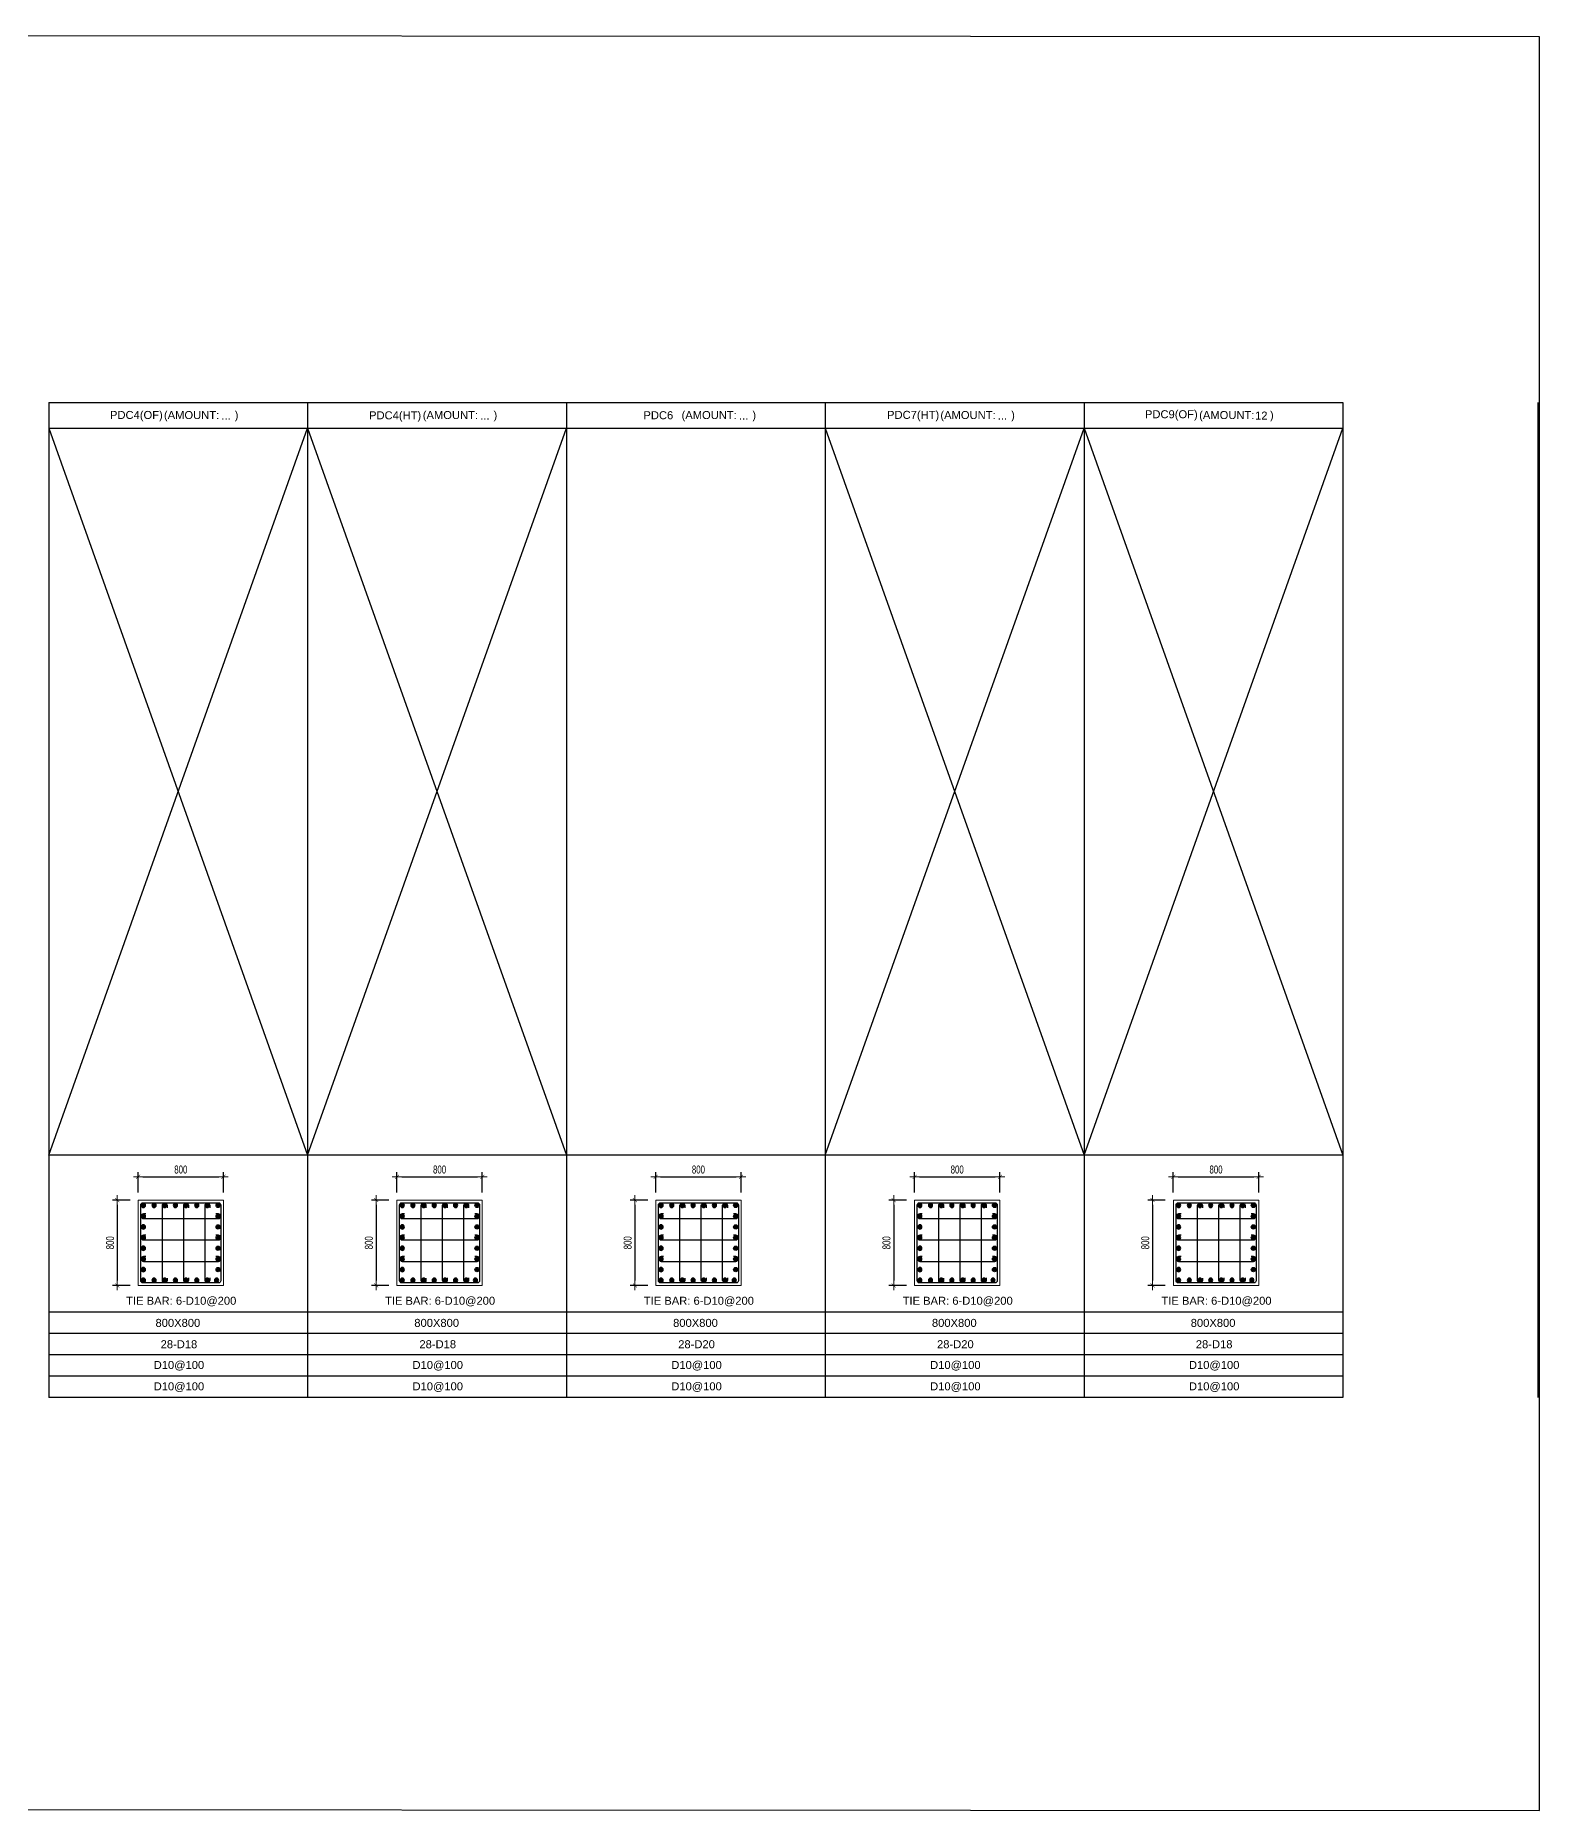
# Model space of a CAD drawing. Header units: millimetres. Extents: x 49323 to 538172, y -39336 to 181761.
# Drawn here: x 508998 to 523097, y 149341 to 165974 of the extents above; entities that cross this region are included whole.
import ezdxf
from ezdxf.enums import TextEntityAlignment as Align

# ---------------------------------------------------------------- set-up
doc = ezdxf.new("R2010")
doc.units = ezdxf.units.MM
doc.linetypes.add('CENTER2', pattern=[1.125, 0.75, -0.125, 0.125, -0.125])
doc.layers.get('Defpoints').update_dxf_attribs({"color": 151, "lineweight": 9})
for name, color, linetype in [('2', 2, 'Continuous'), ('A-ANNO-LEAD', 4, 'Continuous'), ('CEN', 1, 'CENTER2'), ('STL', 3, 'Continuous'), ('TIT1', 3, 'Continuous')]:
    doc.layers.add(name, color=color, linetype=linetype)
doc.layers.add('NDC_S_CONTINUOUS', color=3, linetype='Continuous', lineweight=20)
doc.layers.add('NDC_S_DIM', color=1, linetype='Continuous', lineweight=15)
doc.styles.add('NDC_ARIAL', font='arial.ttf', dxfattribs={"width": 0.85})
doc.styles.add('NDC_DIM', font='', dxfattribs={"width": 0.75})
doc.styles.get('NDC_DIM').set_extended_font_data('Dotum')
doc.dimstyles.new('NDC_dim_30', dxfattribs={"dimscale": 30, "dimtxt": 2.5, "dimasz": 1.5, "dimexe": 1.5, "dimexo": 2.5, "dimgap": 1, "dimtad": 1, "dimdec": 0, "dimzin": 0, "dimdsep": 46, "dimtxsty": 'NDC_DIM', "dimblk": 'DIMMARK', "dimcen": 0.09, "dimdle": 1.2, "dimclrd": 1, "dimclre": 1, "dimclrt": 3, "dimadec": 0, "dimazin": 0, "dimtfac": 1, "dimtdec": 0, "dimtix": 1, "dimtofl": 0, "dimtmove": 0, "dimatfit": 3, "dimfxl": 8, "dimfxlon": 1, "dimtolj": 1, "dimtzin": 0, "dimarcsym": 0})

# ---------------------------------------------------------------- blocks, each defined once
blk = doc.blocks.new('8')
at = {"layer": '2'}
blk.add_hatch(color=256, dxfattribs=at).paths.add_polyline_path([(20, 0, 0.386127), (2, 20), (-2, 20, 0.386127), (-20, 0, 1)])
blk.add_circle((0, 0), 20, dxfattribs=at)
blk = doc.blocks.new('5')
at = {"layer": 'CEN', "rotation": 180}
blk.add_blockref('8', (0, 0), dxfattribs=at)
blk = doc.blocks.new('DIMMARK')
at = {"layer": 'NDC_S_DIM', "color": 1}
blk.add_line((-1.5, 0), (1, 0), dxfattribs=at)
at = {"layer": 'NDC_S_DIM', "color": 2, "const_width": 0.1}
blk.add_lwpolyline([(-0.42, -0.42), (0.42, 0.42)], dxfattribs=at)
blk = doc.blocks.new('*D812')
at = {"layer": 'Defpoints', "color": 0, "ltscale": 40, "transparency": 16777216}
for p in [(515612, 155279), (514812, 155058), (515612, 155058)]:
    blk.add_point(p, dxfattribs=at)
at = {"layer": 'NDC_S_DIM', "color": 1, "lineweight": -2, "ltscale": 40, "transparency": 16777216}
for p, q in [((514812, 155133), (514812, 155324)), ((514857, 155279), (515567, 155279)), ((515612, 155133), (515612, 155324))]:
    blk.add_line(p, q, dxfattribs=at)
at = {"layer": 'NDC_S_DIM', "color": 1, "lineweight": -2, "ltscale": 40, "transparency": 16777216, "xscale": 45, "yscale": 45, "zscale": 45, "rotation": 180}
blk.add_blockref('DIMMARK', (514812, 155279), dxfattribs=at)
at = {"layer": 'NDC_S_DIM', "color": 1, "lineweight": -2, "ltscale": 40, "transparency": 16777216, "xscale": 45, "yscale": 45, "zscale": 45}
blk.add_blockref('DIMMARK', (515612, 155279), dxfattribs=at)
at = {"layer": 'NDC_S_DIM', "color": 3, "ltscale": 40, "transparency": 16777216, "insert": (515212, 155347), "char_height": 75, "attachment_point": 5, "style": 'NDC_DIM'}
blk.add_mtext('\\A1;800', dxfattribs=at)
blk = doc.blocks.new('*D813')
at = {"layer": 'Defpoints', "color": 0, "ltscale": 40, "transparency": 16777216}
for p in [(514812, 155061), (514617, 154261), (514812, 154261)]:
    blk.add_point(p, dxfattribs=at)
at = {"layer": 'NDC_S_DIM', "color": 1, "lineweight": -2, "ltscale": 40, "transparency": 16777216}
for p, q in [((514737, 155061), (514572, 155061)), ((514617, 155016), (514617, 154306)), ((514737, 154261), (514572, 154261))]:
    blk.add_line(p, q, dxfattribs=at)
at = {"layer": 'NDC_S_DIM', "color": 1, "lineweight": -2, "ltscale": 40, "transparency": 16777216, "xscale": 45, "yscale": 45, "zscale": 45}
for p, rotation in [((514617, 155061), 90), ((514617, 154261), 270)]:
    blk.add_blockref('DIMMARK', p, dxfattribs=dict(at, rotation=rotation))
at = {"layer": 'NDC_S_DIM', "color": 3, "ltscale": 40, "transparency": 16777216, "insert": (514549, 154661), "char_height": 75, "attachment_point": 5, "rotation": 90, "style": 'NDC_DIM'}
blk.add_mtext('\\A1;800', dxfattribs=at)
blk = doc.blocks.new('DÁDAS')
at = {"layer": 'TIT1', "color": 2, "style": 'NDC_ARIAL'}
blk.add_text('(AMOUNT:     )', height=75, dxfattribs=at).set_placement((-42061, 55767), align=Align.MIDDLE)
blk = doc.blocks.new('*D814')
at = {"layer": 'Defpoints', "color": 0, "ltscale": 40, "transparency": 16777216}
for p in [(518038, 155279), (517238, 155058), (518038, 155058)]:
    blk.add_point(p, dxfattribs=at)
at = {"layer": 'NDC_S_DIM', "color": 1, "lineweight": -2, "ltscale": 40, "transparency": 16777216}
for p, q in [((517238, 155133), (517238, 155324)), ((517283, 155279), (517993, 155279)), ((518038, 155133), (518038, 155324))]:
    blk.add_line(p, q, dxfattribs=at)
at = {"layer": 'NDC_S_DIM', "color": 1, "lineweight": -2, "ltscale": 40, "transparency": 16777216, "xscale": 45, "yscale": 45, "zscale": 45, "rotation": 180}
blk.add_blockref('DIMMARK', (517238, 155279), dxfattribs=at)
at = {"layer": 'NDC_S_DIM', "color": 1, "lineweight": -2, "ltscale": 40, "transparency": 16777216, "xscale": 45, "yscale": 45, "zscale": 45}
blk.add_blockref('DIMMARK', (518038, 155279), dxfattribs=at)
at = {"layer": 'NDC_S_DIM', "color": 3, "ltscale": 40, "transparency": 16777216, "insert": (517638, 155347), "char_height": 75, "attachment_point": 5, "style": 'NDC_DIM'}
blk.add_mtext('\\A1;800', dxfattribs=at)
blk = doc.blocks.new('*D815')
at = {"layer": 'Defpoints', "color": 0, "ltscale": 40, "transparency": 16777216}
for p in [(517238, 155061), (517043, 154261), (517238, 154261)]:
    blk.add_point(p, dxfattribs=at)
at = {"layer": 'NDC_S_DIM', "color": 1, "lineweight": -2, "ltscale": 40, "transparency": 16777216}
for p, q in [((517163, 155061), (516998, 155061)), ((517043, 155016), (517043, 154306)), ((517163, 154261), (516998, 154261))]:
    blk.add_line(p, q, dxfattribs=at)
at = {"layer": 'NDC_S_DIM', "color": 1, "lineweight": -2, "ltscale": 40, "transparency": 16777216, "xscale": 45, "yscale": 45, "zscale": 45}
for p, rotation in [((517043, 155061), 90), ((517043, 154261), 270)]:
    blk.add_blockref('DIMMARK', p, dxfattribs=dict(at, rotation=rotation))
at = {"layer": 'NDC_S_DIM', "color": 3, "ltscale": 40, "transparency": 16777216, "insert": (516975, 154661), "char_height": 75, "attachment_point": 5, "rotation": 90, "style": 'NDC_DIM'}
blk.add_mtext('\\A1;800', dxfattribs=at)
blk = doc.blocks.new('*D816')
at = {"layer": 'Defpoints', "color": 0, "ltscale": 40, "transparency": 16777216}
for p in [(520464, 155279), (519664, 155058), (520464, 155058)]:
    blk.add_point(p, dxfattribs=at)
at = {"layer": 'NDC_S_DIM', "color": 1, "lineweight": -2, "ltscale": 40, "transparency": 16777216}
for p, q in [((519664, 155133), (519664, 155324)), ((519709, 155279), (520419, 155279)), ((520464, 155133), (520464, 155324))]:
    blk.add_line(p, q, dxfattribs=at)
at = {"layer": 'NDC_S_DIM', "color": 1, "lineweight": -2, "ltscale": 40, "transparency": 16777216, "xscale": 45, "yscale": 45, "zscale": 45, "rotation": 180}
blk.add_blockref('DIMMARK', (519664, 155279), dxfattribs=at)
at = {"layer": 'NDC_S_DIM', "color": 1, "lineweight": -2, "ltscale": 40, "transparency": 16777216, "xscale": 45, "yscale": 45, "zscale": 45}
blk.add_blockref('DIMMARK', (520464, 155279), dxfattribs=at)
at = {"layer": 'NDC_S_DIM', "color": 3, "ltscale": 40, "transparency": 16777216, "insert": (520064, 155347), "char_height": 75, "attachment_point": 5, "style": 'NDC_DIM'}
blk.add_mtext('\\A1;800', dxfattribs=at)
blk = doc.blocks.new('*D817')
at = {"layer": 'Defpoints', "color": 0, "ltscale": 40, "transparency": 16777216}
for p in [(519664, 155061), (519469, 154261), (519664, 154261)]:
    blk.add_point(p, dxfattribs=at)
at = {"layer": 'NDC_S_DIM', "color": 1, "lineweight": -2, "ltscale": 40, "transparency": 16777216}
for p, q in [((519589, 155061), (519424, 155061)), ((519469, 155016), (519469, 154306)), ((519589, 154261), (519424, 154261))]:
    blk.add_line(p, q, dxfattribs=at)
at = {"layer": 'NDC_S_DIM', "color": 1, "lineweight": -2, "ltscale": 40, "transparency": 16777216, "xscale": 45, "yscale": 45, "zscale": 45}
for p, rotation in [((519469, 155061), 90), ((519469, 154261), 270)]:
    blk.add_blockref('DIMMARK', p, dxfattribs=dict(at, rotation=rotation))
at = {"layer": 'NDC_S_DIM', "color": 3, "ltscale": 40, "transparency": 16777216, "insert": (519401, 154661), "char_height": 75, "attachment_point": 5, "rotation": 90, "style": 'NDC_DIM'}
blk.add_mtext('\\A1;800', dxfattribs=at)
blk = doc.blocks.new('*D1951')
at = {"layer": 'Defpoints', "color": 0, "ltscale": 40, "transparency": 16777216}
for p in [(510760, 155279), (509960, 155058), (510760, 155058)]:
    blk.add_point(p, dxfattribs=at)
at = {"layer": 'NDC_S_DIM', "color": 1, "lineweight": -2, "ltscale": 40, "transparency": 16777216}
for p, q in [((509960, 155133), (509960, 155324)), ((510005, 155279), (510715, 155279)), ((510760, 155133), (510760, 155324))]:
    blk.add_line(p, q, dxfattribs=at)
at = {"layer": 'NDC_S_DIM', "color": 1, "lineweight": -2, "ltscale": 40, "transparency": 16777216, "xscale": 45, "yscale": 45, "zscale": 45, "rotation": 180}
blk.add_blockref('DIMMARK', (509960, 155279), dxfattribs=at)
at = {"layer": 'NDC_S_DIM', "color": 1, "lineweight": -2, "ltscale": 40, "transparency": 16777216, "xscale": 45, "yscale": 45, "zscale": 45}
blk.add_blockref('DIMMARK', (510760, 155279), dxfattribs=at)
at = {"layer": 'NDC_S_DIM', "color": 3, "ltscale": 40, "transparency": 16777216, "insert": (510360, 155347), "char_height": 75, "attachment_point": 5, "style": 'NDC_DIM'}
blk.add_mtext('\\A1;800', dxfattribs=at)
blk = doc.blocks.new('*D1956')
at = {"layer": 'Defpoints', "color": 0, "ltscale": 40, "transparency": 16777216}
for p in [(509960, 155061), (509764, 154261), (509960, 154261)]:
    blk.add_point(p, dxfattribs=at)
at = {"layer": 'NDC_S_DIM', "color": 1, "lineweight": -2, "ltscale": 40, "transparency": 16777216}
for p, q in [((509885, 155061), (509719, 155061)), ((509764, 155016), (509764, 154306)), ((509885, 154261), (509719, 154261))]:
    blk.add_line(p, q, dxfattribs=at)
at = {"layer": 'NDC_S_DIM', "color": 1, "lineweight": -2, "ltscale": 40, "transparency": 16777216, "xscale": 45, "yscale": 45, "zscale": 45}
for p, rotation in [((509764, 155061), 90), ((509764, 154261), 270)]:
    blk.add_blockref('DIMMARK', p, dxfattribs=dict(at, rotation=rotation))
at = {"layer": 'NDC_S_DIM', "color": 3, "ltscale": 40, "transparency": 16777216, "insert": (509697, 154661), "char_height": 75, "attachment_point": 5, "rotation": 90, "style": 'NDC_DIM'}
blk.add_mtext('\\A1;800', dxfattribs=at)
blk = doc.blocks.new('*D1957')
at = {"layer": 'Defpoints', "color": 0, "ltscale": 40, "transparency": 16777216}
for p in [(513186, 155279), (512386, 155058), (513186, 155058)]:
    blk.add_point(p, dxfattribs=at)
at = {"layer": 'NDC_S_DIM', "color": 1, "lineweight": -2, "ltscale": 40, "transparency": 16777216}
for p, q in [((512386, 155133), (512386, 155324)), ((512431, 155279), (513141, 155279)), ((513186, 155133), (513186, 155324))]:
    blk.add_line(p, q, dxfattribs=at)
at = {"layer": 'NDC_S_DIM', "color": 1, "lineweight": -2, "ltscale": 40, "transparency": 16777216, "xscale": 45, "yscale": 45, "zscale": 45, "rotation": 180}
blk.add_blockref('DIMMARK', (512386, 155279), dxfattribs=at)
at = {"layer": 'NDC_S_DIM', "color": 1, "lineweight": -2, "ltscale": 40, "transparency": 16777216, "xscale": 45, "yscale": 45, "zscale": 45}
blk.add_blockref('DIMMARK', (513186, 155279), dxfattribs=at)
at = {"layer": 'NDC_S_DIM', "color": 3, "ltscale": 40, "transparency": 16777216, "insert": (512786, 155347), "char_height": 75, "attachment_point": 5, "style": 'NDC_DIM'}
blk.add_mtext('\\A1;800', dxfattribs=at)
blk = doc.blocks.new('*D1958')
at = {"layer": 'Defpoints', "color": 0, "ltscale": 40, "transparency": 16777216}
for p in [(512386, 155061), (512191, 154261), (512386, 154261)]:
    blk.add_point(p, dxfattribs=at)
at = {"layer": 'NDC_S_DIM', "color": 1, "lineweight": -2, "ltscale": 40, "transparency": 16777216}
for p, q in [((512311, 155061), (512146, 155061)), ((512191, 155016), (512191, 154306)), ((512311, 154261), (512146, 154261))]:
    blk.add_line(p, q, dxfattribs=at)
at = {"layer": 'NDC_S_DIM', "color": 1, "lineweight": -2, "ltscale": 40, "transparency": 16777216, "xscale": 45, "yscale": 45, "zscale": 45}
for p, rotation in [((512191, 155061), 90), ((512191, 154261), 270)]:
    blk.add_blockref('DIMMARK', p, dxfattribs=dict(at, rotation=rotation))
at = {"layer": 'NDC_S_DIM', "color": 3, "ltscale": 40, "transparency": 16777216, "insert": (512123, 154661), "char_height": 75, "attachment_point": 5, "rotation": 90, "style": 'NDC_DIM'}
blk.add_mtext('\\A1;800', dxfattribs=at)

msp = doc.modelspace()

# ---------------------------------------------------------------- linework, layer by layer
at = {"layer": '2', "lineweight": -2, "ltscale": 1000, "elevation": 0}
for points in [[(510734.9, 155015.5), (510734.9, 154305.5, -0.4142136), (510714.9, 154285.5), (510004.9, 154285.5, -0.4142136), (509984.9, 154305.5), (509984.9, 155015.5, -0.4142136), (510004.9, 155035.5), (510714.9, 155035.5, -0.4142136)], [(513160.9, 155015.5), (513160.9, 154305.5, -0.4142136), (513140.9, 154285.5), (512430.9, 154285.5, -0.4142136), (512410.9, 154305.5), (512410.9, 155015.5, -0.4142136), (512430.9, 155035.5), (513140.9, 155035.5, -0.4142136)], [(515587, 155015.5), (515587, 154305.5, -0.4142136), (515567, 154285.5), (514857, 154285.5, -0.4142136), (514837, 154305.5), (514837, 155015.5, -0.4142136), (514857, 155035.5), (515567, 155035.5, -0.4142136)], [(518013.1, 155015.5), (518013.1, 154305.5, -0.4142136), (517993.1, 154285.5), (517283.1, 154285.5, -0.4142136), (517263.1, 154305.5), (517263.1, 155015.5, -0.4142136), (517283.1, 155035.5), (517993.1, 155035.5, -0.4142136)], [(520439.2, 155015.5), (520439.2, 154305.5, -0.4142136), (520419.2, 154285.5), (519709.2, 154285.5, -0.4142136), (519689.2, 154305.5), (519689.2, 155015.5, -0.4142136), (519709.2, 155035.5), (520419.2, 155035.5, -0.4142136)]]:
    msp.add_lwpolyline(points, format="xyb", close=True, dxfattribs=at)
at = {"layer": '2', "elevation": 0}
for points in [[(510232.1, 154330.2), (510232.1, 154308, -1), (510187.1, 154308), (510187.1, 155010, -1), (510232.1, 155010), (510232.1, 154987.9)], [(510432.1, 154331.7), (510432.1, 154309.5, -1), (510387.1, 154309.5), (510387.1, 155011.5, -1), (510432.1, 155011.5), (510432.1, 154989.4)], [(510632.1, 154331.7), (510632.1, 154309.5, -1), (510587.1, 154309.5), (510587.1, 155011.5, -1), (510632.1, 155011.5), (510632.1, 154989.4)], [(512658.2, 154330.2), (512658.2, 154308, -1), (512613.2, 154308), (512613.2, 155010, -1), (512658.2, 155010), (512658.2, 154987.9)], [(512858.2, 154331.7), (512858.2, 154309.5, -1), (512813.2, 154309.5), (512813.2, 155011.5, -1), (512858.2, 155011.5), (512858.2, 154989.4)], [(513058.2, 154331.7), (513058.2, 154309.5, -1), (513013.2, 154309.5), (513013.2, 155011.5, -1), (513058.2, 155011.5), (513058.2, 154989.4)], [(515084.3, 154330.2), (515084.3, 154308, -1), (515039.3, 154308), (515039.3, 155010, -1), (515084.3, 155010), (515084.3, 154987.9)], [(515284.3, 154331.7), (515284.3, 154309.5, -1), (515239.3, 154309.5), (515239.3, 155011.5, -1), (515284.3, 155011.5), (515284.3, 154989.4)], [(515484.3, 154331.7), (515484.3, 154309.5, -1), (515439.3, 154309.5), (515439.3, 155011.5, -1), (515484.3, 155011.5), (515484.3, 154989.4)], [(517510.4, 154330.2), (517510.4, 154308, -1), (517465.4, 154308), (517465.4, 155010, -1), (517510.4, 155010), (517510.4, 154987.9)], [(517710.4, 154331.7), (517710.4, 154309.5, -1), (517665.4, 154309.5), (517665.4, 155011.5, -1), (517710.4, 155011.5), (517710.4, 154989.4)], [(517910.4, 154331.7), (517910.4, 154309.5, -1), (517865.4, 154309.5), (517865.4, 155011.5, -1), (517910.4, 155011.5), (517910.4, 154989.4)], [(519936.5, 154330.2), (519936.5, 154308, -1), (519891.5, 154308), (519891.5, 155010, -1), (519936.5, 155010), (519936.5, 154987.9)], [(520136.5, 154331.7), (520136.5, 154309.5, -1), (520091.5, 154309.5), (520091.5, 155011.5, -1), (520136.5, 155011.5), (520136.5, 154989.4)], [(520336.5, 154331.7), (520336.5, 154309.5, -1), (520291.5, 154309.5), (520291.5, 155011.5, -1), (520336.5, 155011.5), (520336.5, 154989.4)], [(510031.8, 154932.1), (510009.6, 154932.1, 1), (510009.6, 154887.1), (510711.7, 154887.1, 1), (510711.7, 154932.1), (510689.5, 154932.1)], [(512457.9, 154932.1), (512435.7, 154932.1, 1), (512435.7, 154887.1), (513137.8, 154887.1, 1), (513137.8, 154932.1), (513115.6, 154932.1)], [(514884, 154932.1), (514861.8, 154932.1, 1), (514861.8, 154887.1), (515563.9, 154887.1, 1), (515563.9, 154932.1), (515541.7, 154932.1)], [(517310, 154932.1), (517287.9, 154932.1, 1), (517287.9, 154887.1), (517990, 154887.1, 1), (517990, 154932.1), (517967.8, 154932.1)], [(519736.1, 154932.1), (519714, 154932.1, 1), (519714, 154887.1), (520416.1, 154887.1, 1), (520416.1, 154932.1), (520393.9, 154932.1)], [(510031.8, 154732.1), (510009.6, 154732.1, 1), (510009.6, 154687.1), (510711.7, 154687.1, 1), (510711.7, 154732.1), (510689.5, 154732.1)], [(512457.9, 154732.1), (512435.7, 154732.1, 1), (512435.7, 154687.1), (513137.8, 154687.1, 1), (513137.8, 154732.1), (513115.6, 154732.1)], [(514884, 154732.1), (514861.8, 154732.1, 1), (514861.8, 154687.1), (515563.9, 154687.1, 1), (515563.9, 154732.1), (515541.7, 154732.1)], [(517310, 154732.1), (517287.9, 154732.1, 1), (517287.9, 154687.1), (517990, 154687.1, 1), (517990, 154732.1), (517967.8, 154732.1)], [(519736.1, 154732.1), (519714, 154732.1, 1), (519714, 154687.1), (520416.1, 154687.1, 1), (520416.1, 154732.1), (520393.9, 154732.1)], [(510031.8, 154532.1), (510009.6, 154532.1, 1), (510009.6, 154487.1), (510711.7, 154487.1, 1), (510711.7, 154532.1), (510689.5, 154532.1)], [(512457.9, 154532.1), (512435.7, 154532.1, 1), (512435.7, 154487.1), (513137.8, 154487.1, 1), (513137.8, 154532.1), (513115.6, 154532.1)], [(514884, 154532.1), (514861.8, 154532.1, 1), (514861.8, 154487.1), (515563.9, 154487.1, 1), (515563.9, 154532.1), (515541.7, 154532.1)], [(517310, 154532.1), (517287.9, 154532.1, 1), (517287.9, 154487.1), (517990, 154487.1, 1), (517990, 154532.1), (517967.8, 154532.1)], [(519736.1, 154532.1), (519714, 154532.1, 1), (519714, 154487.1), (520416.1, 154487.1, 1), (520416.1, 154532.1), (520393.9, 154532.1)]]:
    msp.add_lwpolyline(points, format="xyb", dxfattribs=at)
at = {"layer": 'A-ANNO-LEAD'}
msp.add_lwpolyline([(501761, 149354.1), (523096, 149341), (523096, 165961), (501761, 165974.1)], close=True, dxfattribs=at)
at = {"layer": 'NDC_S_CONTINUOUS', "ltscale": 70, "elevation": 0}
for points in [[(510759.9, 155060.5), (510759.9, 154260.5), (509959.9, 154260.5), (509959.9, 155060.5), (510759.9, 155060.5)], [(513185.9, 155060.5), (513185.9, 154260.5), (512385.9, 154260.5), (512385.9, 155060.5), (513185.9, 155060.5)], [(515612, 155060.5), (515612, 154260.5), (514812, 154260.5), (514812, 155060.5), (515612, 155060.5)], [(518038.1, 155060.5), (518038.1, 154260.5), (517238.1, 154260.5), (517238.1, 155060.5), (518038.1, 155060.5)], [(520464.2, 155060.5), (520464.2, 154260.5), (519664.2, 154260.5), (519664.2, 155060.5), (520464.2, 155060.5)]]:
    msp.add_lwpolyline(points, dxfattribs=at)
at = {"layer": 'TIT1', "color": 2}
msp.add_line((509122.5, 162535.7), (521252.9, 162535.7), dxfattribs=at)
at = {"layer": 'TIT1'}
for p, q in [((509122.5, 162535.7), (509122.5, 153211.7)), ((511548.6, 162535.7), (511548.6, 153211.7)), ((513974.7, 162535.7), (513974.7, 153211.7)), ((516400.8, 162535.7), (516400.8, 153211.7)), ((518826.9, 162535.7), (518826.9, 153211.7)), ((521252.9, 162535.7), (521252.9, 153211.7)), ((523081.6, 162535.7), (523081.6, 153211.7)), ((509122.5, 162295.7), (521252.9, 162295.7)), ((523096.6, 160024.6), (523081.6, 160024.6)), ((523095.2, 157753.6), (523081.6, 157753.6)), ((521252.9, 155481.1), (509122.5, 155481.1)), ((523093.8, 155481.1), (523081.6, 155481.1)), ((521252.9, 153211.7), (509122.5, 153211.7))]:
    msp.add_line(p, q, dxfattribs=at)
at = {"layer": 'TIT1', "color": 8}
for p, q in [((509122.5, 155481.1), (511548.6, 162295.7)), ((509122.5, 162295.7), (511548.6, 155481.1)), ((511548.6, 155481.1), (513974.7, 162295.7)), ((511548.6, 162295.7), (513974.7, 155481.1)), ((516400.8, 155481.1), (518826.9, 162295.7)), ((516400.8, 162295.7), (518826.9, 155481.1)), ((518826.9, 155481.1), (521252.9, 162295.7)), ((518826.9, 162295.7), (521252.9, 155481.1)), ((523096.6, 160824.6), (523081.6, 160824.6)), ((523096.6, 160624.6), (523081.6, 160624.6)), ((523096.6, 160424.6), (523081.6, 160424.6)), ((523096.6, 160224.6), (523081.6, 160224.6)), ((523095.2, 158553.6), (523081.6, 158553.6)), ((523095.2, 158353.6), (523081.6, 158353.6)), ((523095.2, 158153.6), (523081.6, 158153.6)), ((523095.2, 157953.6), (523081.6, 157953.6)), ((523093.8, 156281.1), (523081.6, 156281.1)), ((523093.8, 156081.1), (523081.6, 156081.1)), ((523093.8, 155881.1), (523081.6, 155881.1)), ((523093.8, 155681.1), (523081.6, 155681.1)), ((521252.9, 154011.7), (509122.5, 154011.7)), ((523094.4, 154011.7), (523081.6, 154011.7)), ((521252.9, 153811.7), (509122.5, 153811.7)), ((523094.4, 153811.7), (523081.6, 153811.7)), ((521252.9, 153611.7), (509122.5, 153611.7)), ((523094.4, 153611.7), (523081.6, 153611.7)), ((521252.9, 153411.7), (509122.5, 153411.7)), ((523094.4, 153411.7), (523081.6, 153411.7))]:
    msp.add_line(p, q, dxfattribs=at)

# ---------------------------------------------------------------- block references
at = {"layer": 'NDC_S_DIM'}
for p in [(552612.1, 106641.3), (555038.2, 106641.3), (557464.3, 106641.3), (559890.4, 106641.3), (562316.5, 106641.3)]:
    msp.add_blockref('DÁDAS', p, dxfattribs=at)
at = {"layer": 'STL', "xscale": -1}
for p in [(510009.6, 155010.5), (512435.7, 155010.5), (514861.8, 155010.5), (517287.9, 155010.5), (519714, 155010.5), (510009.6, 154909.6), (512435.7, 154909.6), (514861.8, 154909.6), (517287.9, 154909.6), (519714, 154909.6), (510009.6, 154809.6), (510009.6, 154709.6), (512435.7, 154809.6), (512435.7, 154709.6), (514861.8, 154809.6), (514861.8, 154709.6), (517287.9, 154809.6), (517287.9, 154709.6), (519714, 154809.6), (519714, 154709.6), (510009.6, 154609.6), (510009.6, 154509.6), (512435.7, 154609.6), (512435.7, 154509.6), (514861.8, 154609.6), (514861.8, 154509.6), (517287.9, 154609.6), (517287.9, 154509.6), (519714, 154609.6), (519714, 154509.6), (510009.6, 154409.6), (512435.7, 154409.6), (514861.8, 154409.6), (517287.9, 154409.6), (519714, 154409.6), (510009.6, 154309.6), (512435.7, 154309.6), (514861.8, 154309.6), (517287.9, 154309.6), (519714, 154309.6)]:
    msp.add_blockref('5', p, dxfattribs=at)
at = {"layer": 'STL', "xscale": -1, "rotation": 270}
for p in [(510109.6, 155011.5), (510209.6, 155011.5), (510309.6, 155011.5), (510409.6, 155011.5), (510509.6, 155011.5), (510609.6, 155011.5), (512535.7, 155011.5), (512635.7, 155011.5), (512735.7, 155011.5), (512835.7, 155011.5), (512935.7, 155011.5), (513035.7, 155011.5), (514961.8, 155011.5), (515061.8, 155011.5), (515161.8, 155011.5), (515261.8, 155011.5), (515361.8, 155011.5), (515461.8, 155011.5), (517387.9, 155011.5), (517487.9, 155011.5), (517587.9, 155011.5), (517687.9, 155011.5), (517787.9, 155011.5), (517887.9, 155011.5), (519814, 155011.5), (519914, 155011.5), (520014, 155011.5), (520114, 155011.5), (520214, 155011.5), (520314, 155011.5), (510009.6, 154309.6), (510109.6, 154309.6), (510209.6, 154309.6), (510309.6, 154309.6), (510409.6, 154309.6), (510509.6, 154309.6), (510609.6, 154309.6), (510695.5, 154309.6), (512435.7, 154309.6), (512535.7, 154309.6), (512635.7, 154309.6), (512735.7, 154309.6), (512835.7, 154309.6), (512935.7, 154309.6), (513035.7, 154309.6), (513121.6, 154309.6), (514861.8, 154309.6), (514961.8, 154309.6), (515061.8, 154309.6), (515161.8, 154309.6), (515261.8, 154309.6), (515361.8, 154309.6), (515461.8, 154309.6), (515547.7, 154309.6), (517287.9, 154309.6), (517387.9, 154309.6), (517487.9, 154309.6), (517587.9, 154309.6), (517687.9, 154309.6), (517787.9, 154309.6), (517887.9, 154309.6), (517973.8, 154309.6), (519714, 154309.6), (519814, 154309.6), (519914, 154309.6), (520014, 154309.6), (520114, 154309.6), (520214, 154309.6), (520314, 154309.6), (520399.9, 154309.6)]:
    msp.add_blockref('5', p, dxfattribs=at)
at = {"layer": 'STL'}
for p in [(510710.1, 155010.5), (513136.2, 155010.5), (515562.3, 155010.5), (517988.4, 155010.5), (520414.5, 155010.5), (510710.1, 154909.6), (513136.2, 154909.6), (515562.3, 154909.6), (517988.4, 154909.6), (520414.5, 154909.6), (510710.1, 154809.6), (510710.1, 154709.6), (513136.2, 154809.6), (513136.2, 154709.6), (515562.3, 154809.6), (515562.3, 154709.6), (517988.4, 154809.6), (517988.4, 154709.6), (520414.5, 154809.6), (520414.5, 154709.6), (510710.1, 154609.6), (510710.1, 154509.6), (513136.2, 154609.6), (513136.2, 154509.6), (515562.3, 154609.6), (515562.3, 154509.6), (517988.4, 154609.6), (517988.4, 154509.6), (520414.5, 154609.6), (520414.5, 154509.6), (510710.1, 154409.6), (513136.2, 154409.6), (515562.3, 154409.6), (517988.4, 154409.6), (520414.5, 154409.6)]:
    msp.add_blockref('5', p, dxfattribs=at)

# ---------------------------------------------------------------- texts
at = {"layer": 'TIT1', "color": 2, "style": 'NDC_ARIAL'}
for s, p in [('PDC4(OF)', (509943.5, 162409.1)), ('...', (510784.1, 162413)), ('PDC4(HT)', (512369.1, 162405.7)), ('...', (513210.2, 162413)), ('PDC6', (514836.4, 162415.7)), ('...', (515636.2, 162413)), ('PDC7(HT)', (517224.9, 162409.8)), ('...', (518062.3, 162413)), ('PDC9(OF)', (519645.2, 162415.7)), ('12', (520488.4, 162413))]:
    msp.add_text(s, height=75, dxfattribs=at).set_placement(p, align=Align.MIDDLE)
at = {"layer": 'TIT1', "style": 'NDC_ARIAL'}
for s, p in [('TIE BAR: 6-D10@200', (510364.2, 154112.3)), ('TIE BAR: 6-D10@200', (512790.3, 154112.3)), ('TIE BAR: 6-D10@200', (515216.4, 154112.3)), ('TIE BAR: 6-D10@200', (517642.5, 154112.3)), ('TIE BAR: 6-D10@200', (520068.6, 154112.3)), ('800X800', (510332.4, 153910.4)), ('800X800', (512758.5, 153910.4)), ('800X800', (515184.6, 153910.4)), ('800X800', (517610.7, 153910.4)), ('800X800', (520036.8, 153910.4)), ('28-D18', (510342.4, 153710.4)), ('28-D18', (512768.5, 153710.4)), ('28-D20', (515194.6, 153710.4)), ('28-D20', (517620.7, 153710.4)), ('28-D18', (520046.8, 153710.4)), ('D10@100', (510342.4, 153510.4)), ('D10@100', (512768.5, 153510.4)), ('D10@100', (515194.6, 153510.4)), ('D10@100', (517620.7, 153510.4)), ('D10@100', (520046.8, 153510.4)), ('D10@100', (510342.4, 153310.4)), ('D10@100', (512768.5, 153310.4)), ('D10@100', (515194.6, 153310.4)), ('D10@100', (517620.7, 153310.4)), ('D10@100', (520046.8, 153310.4))]:
    msp.add_text(s, height=75, dxfattribs=at).set_placement(p, align=Align.MIDDLE)

# ---------------------------------------------------------------- dimensions: what is measured, and where the dimension line sits
at = {"layer": 'NDC_S_DIM', "ltscale": 40}
for base, p1, p2, picture, middle in [((510759.9, 155279.4), (509959.9, 155058), (510759.9, 155058), '*D1951', (510359.9, 155346.9)), ((513185.9, 155279.4), (512385.9, 155058), (513185.9, 155058), '*D1957', (512785.9, 155346.9)), ((515612, 155279.4), (514812, 155058), (515612, 155058), '*D812', (515212, 155346.9)), ((518038.1, 155279.4), (517238.1, 155058), (518038.1, 155058), '*D814', (517638.1, 155346.9)), ((520464.2, 155279.4), (519664.2, 155058), (520464.2, 155058), '*D816', (520064.2, 155346.9))]:
    dim = msp.add_linear_dim(base=base, p1=p1, p2=p2, dimstyle='NDC_dim_30', dxfattribs=at)
    dim.commit()
    dim.dimension.update_dxf_attribs({"geometry": picture, "text_midpoint": middle})
for base, p1, p2, picture, middle in [((509764.5, 154260.5), (509959.9, 155060.5), (509959.9, 154260.5), '*D1956', (509696.9, 154660.5)), ((512190.6, 154260.5), (512385.9, 155060.5), (512385.9, 154260.5), '*D1958', (512123, 154660.5)), ((514616.7, 154260.5), (514812, 155060.5), (514812, 154260.5), '*D813', (514549.1, 154660.5)), ((517042.8, 154260.5), (517238.1, 155060.5), (517238.1, 154260.5), '*D815', (516975.2, 154660.5)), ((519468.9, 154260.5), (519664.2, 155060.5), (519664.2, 154260.5), '*D817', (519401.3, 154660.5))]:
    dim = msp.add_linear_dim(base=base, p1=p1, p2=p2, angle=90, dimstyle='NDC_dim_30', dxfattribs=at)
    dim.commit()
    dim.dimension.update_dxf_attribs({"geometry": picture, "text_midpoint": middle})

doc.saveas('drawing.dxf')
